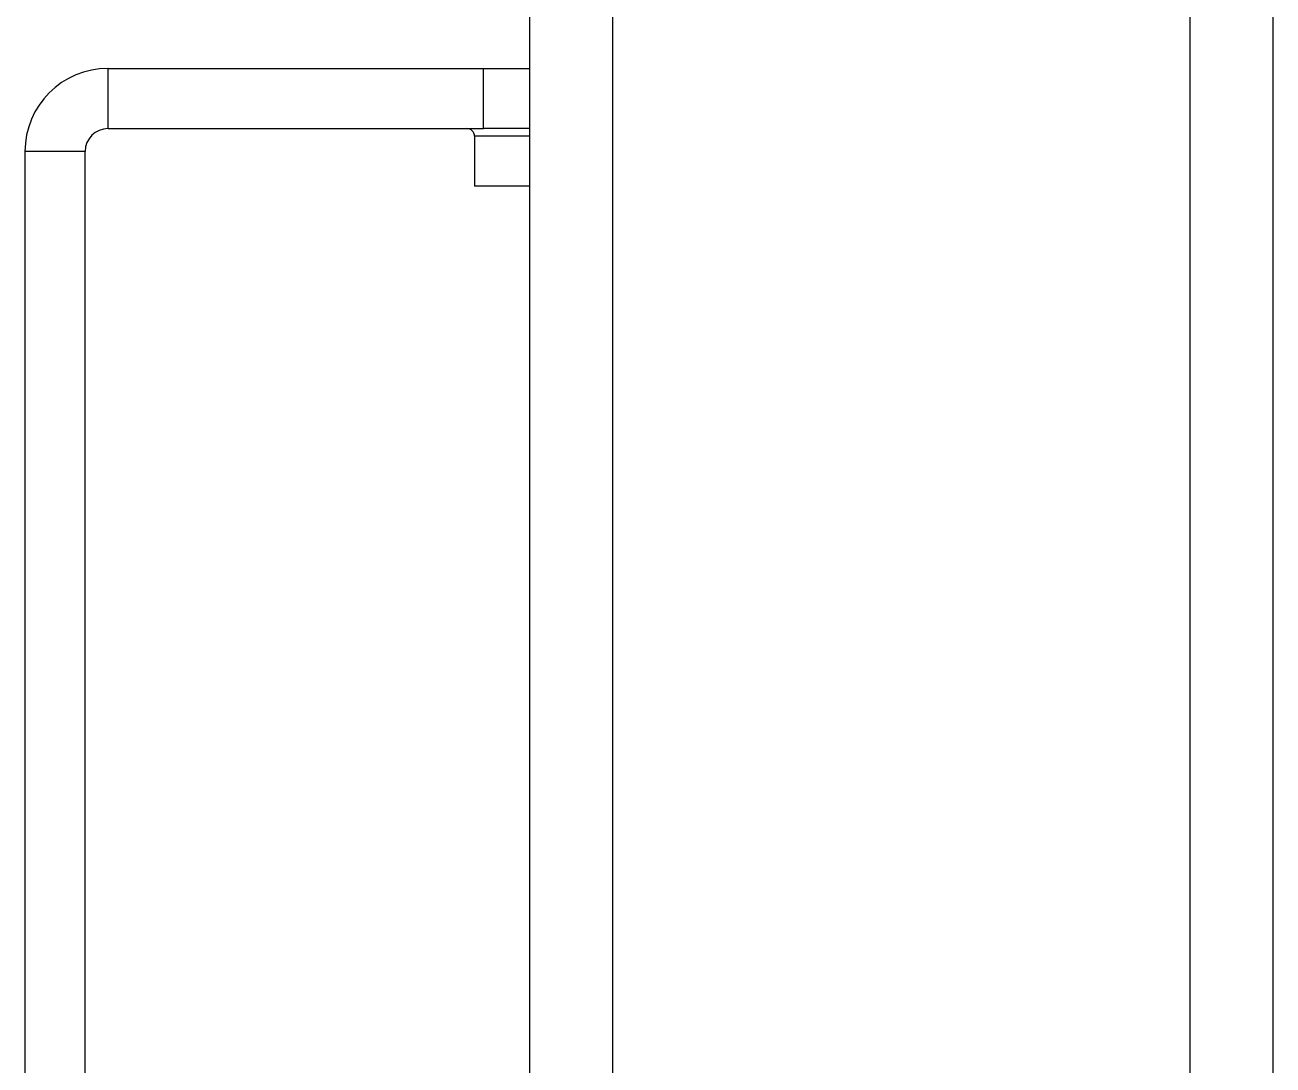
# Model space of a CAD drawing. Extents: x 8 to 102, y 11 to 162.
# Drawn here: x 8.256 to 9.884, y 127.766 to 129.123 of the extents above; entities that cross this region are included whole.
import ezdxf

# ---------------------------------------------------------------- set-up
doc = ezdxf.new("R2010")
doc.units = 0
doc.header["$MEASUREMENT"] = 0
doc.layers.add('TFR-TRI3', color=7, linetype='CONTINUOUS')

msp = doc.modelspace()

# ---------------------------------------------------------------- linework, layer by layer
at = {"layer": 'TFR-TRI3', "color": 30, "linetype": 'CONTINUOUS'}
for p, q in [((9.7751, 155.7862), (9.7751, 126.3465)), ((9.8836, 126.359), (9.8836, 155.7737)), ((8.9136, 131.1949), (8.9136, 129.0664)), ((9.0221, 131.1944), (9.0221, 126.3464)), ((8.9136, 128.9879), (8.9136, 126.3464))]:
    msp.add_line(p, q, dxfattribs=at)
at = {"layer": 'TFR-TRI3', "color": 151, "linetype": 'CONTINUOUS'}
for p, q in [((8.3641, 128.9879), (8.3641, 129.0664)), ((8.3641, 129.0664), (8.8536, 129.0664)), ((8.8536, 129.0664), (8.8961, 129.0664)), ((8.8536, 128.9879), (8.8536, 129.0664)), ((8.8961, 129.0664), (8.9136, 129.0664)), ((8.9136, 129.0664), (8.9136, 128.9879)), ((8.3641, 128.9879), (8.8536, 128.9879)), ((8.8961, 128.9879), (8.8536, 128.9879)), ((8.9136, 128.9879), (8.8961, 128.9879)), ((8.8611, 128.9779), (8.8421, 128.9779)), ((8.8421, 128.9779), (8.8421, 128.9129)), ((8.9136, 128.9779), (8.8611, 128.9779)), ((8.3341, 128.9579), (8.2556, 128.9579)), ((8.2556, 128.9579), (8.2556, 126.1749)), ((8.3341, 126.1749), (8.3341, 128.9579)), ((8.8611, 128.9129), (8.8421, 128.9129)), ((8.9136, 128.9129), (8.8611, 128.9129))]:
    msp.add_line(p, q, dxfattribs=at)
for centre, radius, start, end in [((8.3641, 128.9579), 0.1085, 90, 180), ((8.3641, 128.9579), 0.03, 90, 180), ((8.8321, 128.9779), 0.01, 0, 90)]:
    msp.add_arc(centre, radius, start, end, dxfattribs=at)

doc.saveas('drawing.dxf')
